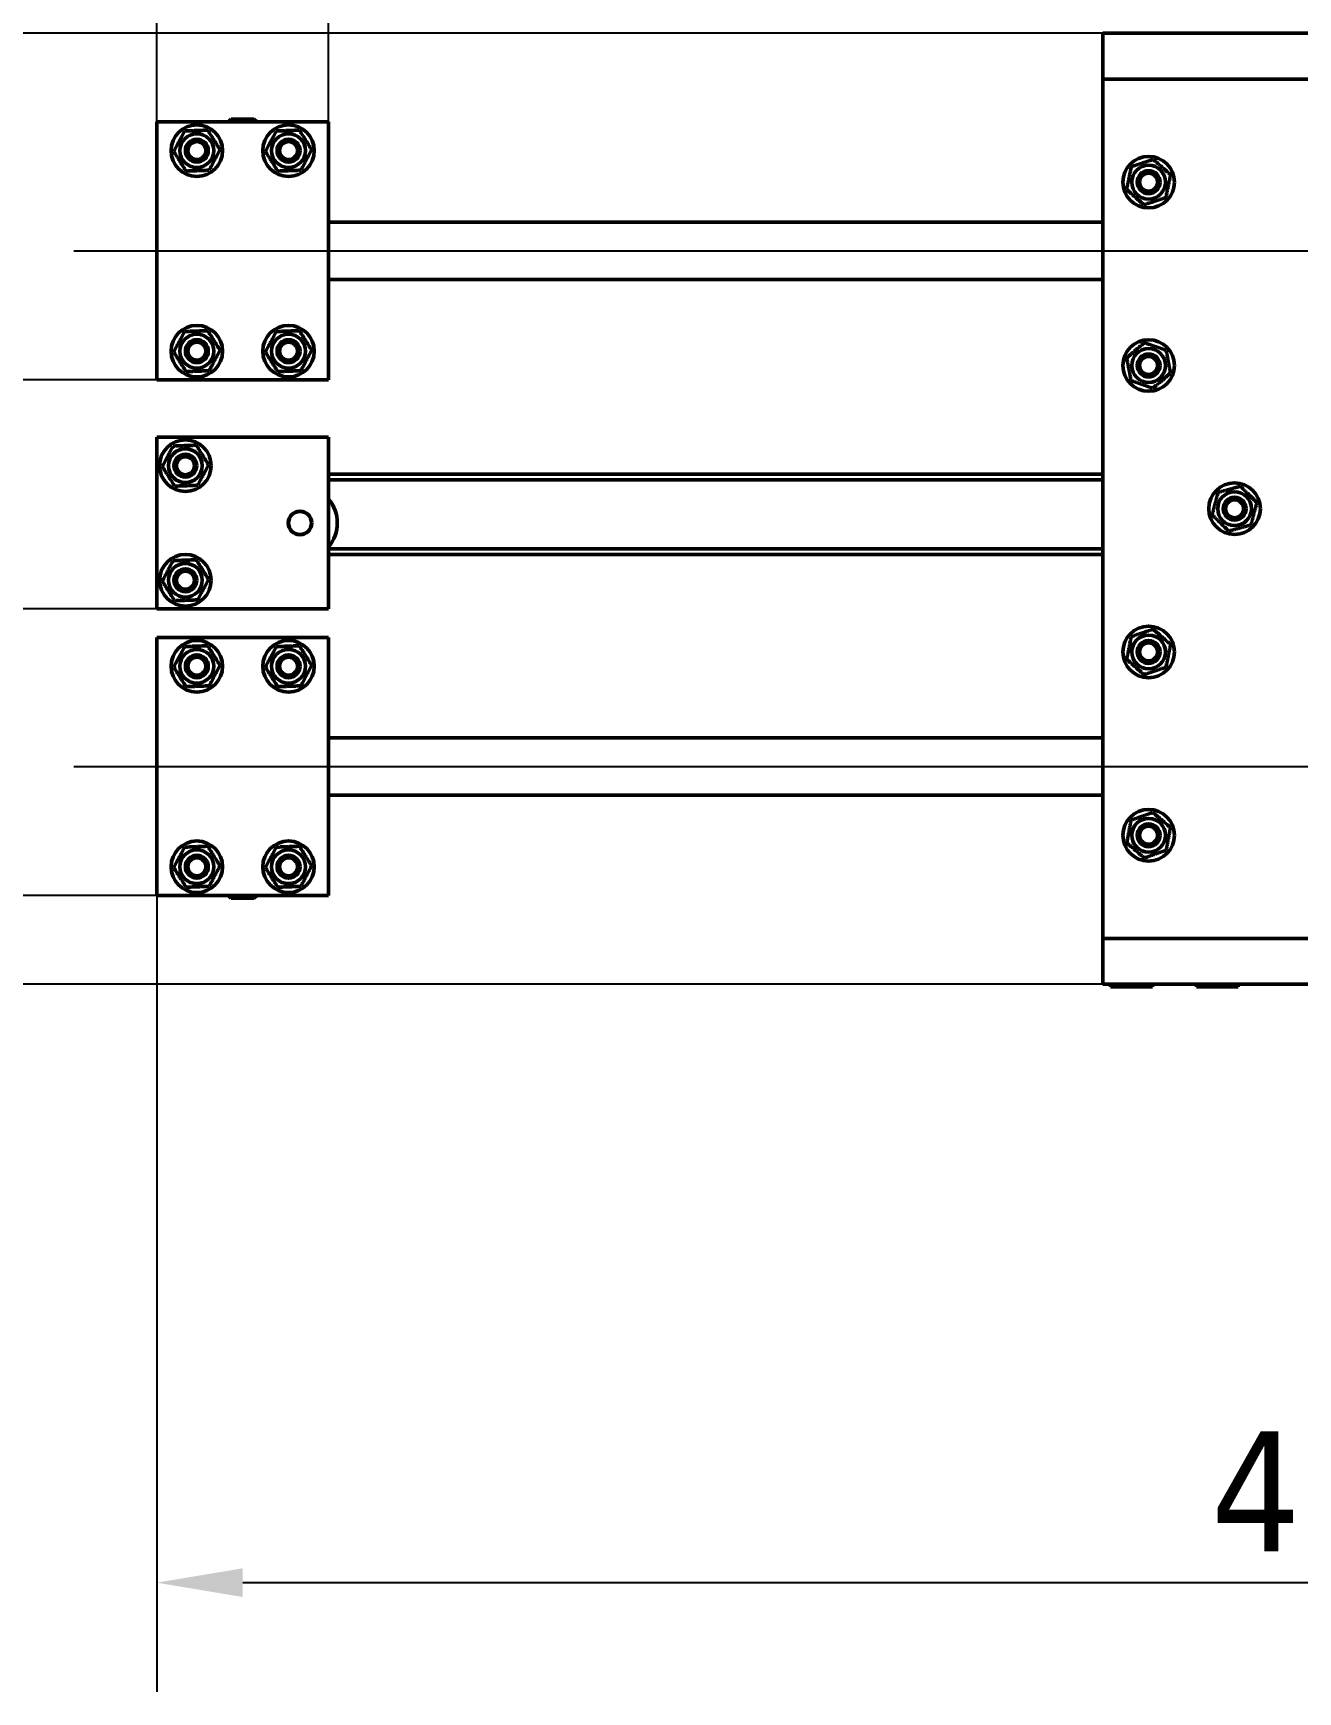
# Model space of a CAD drawing. Header units: millimetres. Extents: x -1492 to 2520, y -1551 to 1782.
# Drawn here: x 297.3 to 518, y 1185.3 to 1474.9 of the extents above; entities that cross this region are included whole.
import ezdxf

# ---------------------------------------------------------------- set-up
doc = ezdxf.new("R2010")
doc.units = ezdxf.units.MM
doc.header["$LTSCALE"] = 6
for name, color, linetype, lineweight in [('Centerline (ISO)', 7, 'Continuous', 25), ('Dimension (ISO)', 7, 'Continuous', 25), ('Visible (ISO)', 7, 'Continuous', 50)]:
    doc.layers.add(name, color=color, linetype=linetype, lineweight=lineweight)
doc.styles.add('Note Text (ISO)', font='tahoma.ttf')
doc.dimstyles.new('Default (ISO)', dxfattribs={"dimscale": 6, "dimtxt": 3.5, "dimasz": 2.5, "dimexe": 3.175, "dimexo": 0, "dimgap": 0.762, "dimtad": 1, "dimrnd": 1e-08, "dimzin": 0, "dimtxsty": 'Note Text (ISO)', "dimcen": 0.09, "dimdle": 10, "dimclrd": 256, "dimclre": 256, "dimclrt": 256, "dimazin": 0, "dimtfac": 1.001486, "dimtmove": 0, "dimatfit": 3, "dimfxl": 1, "dimtolj": 1, "dimtzin": 0, "dimlwd": -1, "dimlwe": -1, "dimarcsym": 0})

# ---------------------------------------------------------------- blocks, each defined once
blk = doc.blocks.new('*D7')
at = {"layer": 'Defpoints', "color": 0, "transparency": 16777216}
for p in [(731.83, 1349.87), (318.83, 1324.36), (731.83, 1204.4)]:
    blk.add_point(p, dxfattribs=at)
at = {"layer": 'Dimension (ISO)', "transparency": 16777216}
for p, q in [((731.83, 1349.87), (731.83, 1185.35)), ((318.83, 1324.36), (318.83, 1185.35)), ((333.83, 1204.4), (716.83, 1204.4))]:
    blk.add_line(p, q, dxfattribs=at)
for points in [[(333.83, 1206.9), (333.83, 1201.9), (318.83, 1204.4)], [(716.83, 1206.9), (716.83, 1201.9), (731.83, 1204.4)]]:
    blk.add_solid(points, dxfattribs=at)
at = {"layer": 'Dimension (ISO)', "transparency": 16777216, "insert": (502.78, 1230.84), "char_height": 21, "attachment_point": 1, "style": 'Note Text (ISO)'}
blk.add_mtext('\\A1;413', dxfattribs=at)
blk = doc.blocks.new('*D8')
at = {"layer": 'Defpoints', "color": 0, "transparency": 16777216}
for p in [(483.93, 1474.86), (211.5, 1308.86), (483.93, 1308.86)]:
    blk.add_point(p, dxfattribs=at)
at = {"layer": 'Dimension (ISO)', "transparency": 16777216}
for p, q in [((483.93, 1474.86), (192.45, 1474.86)), ((211.5, 1459.86), (211.5, 1323.86)), ((483.93, 1308.86), (192.45, 1308.86))]:
    blk.add_line(p, q, dxfattribs=at)
for points in [[(209, 1459.86), (214, 1459.86), (211.5, 1474.86)], [(209, 1323.86), (214, 1323.86), (211.5, 1308.86)]]:
    blk.add_solid(points, dxfattribs=at)
at = {"layer": 'Dimension (ISO)', "transparency": 16777216, "insert": (185.1, 1370.28), "char_height": 21, "attachment_point": 1, "rotation": 90, "style": 'Note Text (ISO)'}
blk.add_mtext('\\A1;166', dxfattribs=at)
blk = doc.blocks.new('_DotSmall')
at = {"color": 0, "linetype": 'ByBlock', "const_width": 0.5}
blk.add_lwpolyline([(-0.0625, 0, 1), (0.0625, 0, 1)], format="xyb", close=True, dxfattribs=at)
blk = doc.blocks.new('*D9')
at = {"layer": 'Defpoints', "color": 0, "transparency": 16777216}
for p in [(258.83, 1374.37), (318.83, 1374.37), (318.83, 1324.36)]:
    blk.add_point(p, dxfattribs=at)
at = {"layer": 'Dimension (ISO)', "transparency": 16777216}
for p, q in [((318.83, 1374.37), (239.78, 1374.37)), ((258.83, 1374.37), (258.83, 1339.36)), ((318.83, 1324.36), (239.78, 1324.36)), ((258.83, 1324.36), (258.83, 1246.15))]:
    blk.add_line(p, q, dxfattribs=at)
blk.add_solid([(256.33, 1339.36), (261.33, 1339.36), (258.83, 1324.36)], dxfattribs=at)
at = {"layer": 'Dimension (ISO)', "transparency": 16777216, "xscale": 15, "yscale": 15, "zscale": 15, "rotation": 90}
blk.add_blockref('_DotSmall', (258.83, 1374.37), dxfattribs=at)
at = {"layer": 'Dimension (ISO)', "transparency": 16777216, "insert": (232.4, 1250.72), "char_height": 21, "attachment_point": 1, "rotation": 90, "style": 'Note Text (ISO)'}
blk.add_mtext('\\A1;50', dxfattribs=at)
blk = doc.blocks.new('*D11')
at = {"layer": 'Defpoints', "color": 0, "transparency": 16777216}
for p in [(258.83, 1414.36), (318.83, 1414.36), (318.83, 1374.37)]:
    blk.add_point(p, dxfattribs=at)
at = {"layer": 'Dimension (ISO)', "transparency": 16777216}
for p, q in [((258.83, 1429.36), (258.83, 1444.36)), ((318.83, 1414.36), (239.78, 1414.36)), ((258.83, 1414.36), (258.83, 1399.36)), ((258.83, 1374.37), (258.83, 1399.36)), ((318.83, 1374.37), (239.78, 1374.37))]:
    blk.add_line(p, q, dxfattribs=at)
blk.add_solid([(256.33, 1429.36), (261.33, 1429.36), (258.83, 1414.36)], dxfattribs=at)
at = {"layer": 'Dimension (ISO)', "transparency": 16777216, "xscale": 15, "yscale": 15, "zscale": 15, "rotation": 90}
blk.add_blockref('_DotSmall', (258.83, 1374.37), dxfattribs=at)
at = {"layer": 'Dimension (ISO)', "transparency": 16777216, "insert": (232.4, 1371.97), "char_height": 21, "attachment_point": 1, "rotation": 90, "style": 'Note Text (ISO)'}
blk.add_mtext('\\A1;40', dxfattribs=at)
blk = doc.blocks.new('*D13')
at = {"layer": 'Defpoints', "color": 0, "transparency": 16777216}
for p in [(348.83, 1541.34), (318.83, 1459.36), (348.83, 1459.36)]:
    blk.add_point(p, dxfattribs=at)
at = {"layer": 'Dimension (ISO)', "transparency": 16777216}
for p, q in [((318.83, 1459.36), (318.83, 1560.39)), ((348.83, 1459.36), (348.83, 1560.39)), ((303.83, 1541.34), (244.91, 1541.34)), ((348.83, 1541.34), (318.83, 1541.34)), ((348.83, 1541.34), (378.83, 1541.34))]:
    blk.add_line(p, q, dxfattribs=at)
blk.add_solid([(303.83, 1543.84), (303.83, 1538.84), (318.83, 1541.34)], dxfattribs=at)
at = {"layer": 'Dimension (ISO)', "transparency": 16777216, "xscale": 15, "yscale": 15, "zscale": 15, "rotation": 180}
blk.add_blockref('_DotSmall', (348.83, 1541.34), dxfattribs=at)
at = {"layer": 'Dimension (ISO)', "transparency": 16777216, "insert": (249.48, 1567.78), "char_height": 21, "attachment_point": 1, "style": 'Note Text (ISO)'}
blk.add_mtext('\\A1;30', dxfattribs=at)
blk = doc.blocks.new('*D14')
at = {"layer": 'Defpoints', "color": 0, "transparency": 16777216}
for p in [(665.83, 1541.34), (348.83, 1459.36), (665.83, 1459.36)]:
    blk.add_point(p, dxfattribs=at)
at = {"layer": 'Dimension (ISO)', "transparency": 16777216}
for p, q in [((348.83, 1459.36), (348.83, 1560.39)), ((665.83, 1459.36), (665.83, 1560.39)), ((348.83, 1541.34), (665.83, 1541.34))]:
    blk.add_line(p, q, dxfattribs=at)
at = {"layer": 'Dimension (ISO)', "transparency": 16777216, "xscale": 15, "yscale": 15, "zscale": 15, "rotation": 180}
blk.add_blockref('_DotSmall', (348.83, 1541.34), dxfattribs=at)
at = {"layer": 'Dimension (ISO)', "transparency": 16777216, "xscale": 15, "yscale": 15, "zscale": 15}
blk.add_blockref('_DotSmall', (665.83, 1541.34), dxfattribs=at)
at = {"layer": 'Dimension (ISO)', "transparency": 16777216, "insert": (484.95, 1567.78), "char_height": 21, "attachment_point": 1, "style": 'Note Text (ISO)'}
blk.add_mtext('\\A1;317', dxfattribs=at)

msp = doc.modelspace()

# ---------------------------------------------------------------- linework, layer by layer
at = {"layer": 'Centerline (ISO)', "linetype": 'Continuous'}
for p, q in [((304.33, 1436.86), (710.33, 1436.86)), ((304.33, 1346.86), (710.33, 1346.86))]:
    msp.add_line(p, q, dxfattribs=at)
at = {"layer": 'Visible (ISO)'}
for p, q in [((483.93, 1474.86), (483.93, 1466.86)), ((549.93, 1474.86), (483.93, 1474.86)), ((483.93, 1316.86), (483.93, 1466.86)), ((549.93, 1466.86), (483.93, 1466.86)), ((348.83, 1459.36), (318.83, 1459.36)), ((318.83, 1414.36), (318.83, 1459.36)), ((331.82, 1459.85), (331.33, 1459.36)), ((331.82, 1459.85), (335.84, 1459.85)), ((335.84, 1459.85), (336.33, 1459.36)), ((348.83, 1414.36), (348.83, 1459.36)), ((348.83, 1441.86), (483.93, 1441.86)), ((348.83, 1431.86), (483.93, 1431.86)), ((348.83, 1414.36), (318.83, 1414.36)), ((348.83, 1404.37), (318.83, 1404.37)), ((318.83, 1374.37), (318.83, 1404.37)), ((348.83, 1374.37), (348.83, 1404.37)), ((483.93, 1397.87), (348.83, 1397.87)), ((348.83, 1396.87), (483.93, 1396.87)), ((483.93, 1384.87), (348.83, 1384.87)), ((348.83, 1383.87), (483.93, 1383.87)), ((348.83, 1374.37), (318.83, 1374.37)), ((348.83, 1369.36), (318.83, 1369.36)), ((318.83, 1324.36), (318.83, 1369.36)), ((348.83, 1324.36), (348.83, 1369.36)), ((348.83, 1351.86), (483.93, 1351.86)), ((348.83, 1341.86), (483.93, 1341.86)), ((348.83, 1324.36), (318.83, 1324.36)), ((331.82, 1323.87), (331.33, 1324.36)), ((335.84, 1323.87), (331.82, 1323.87)), ((335.84, 1323.87), (336.33, 1324.36)), ((483.93, 1316.86), (483.93, 1308.86)), ((549.93, 1316.86), (483.93, 1316.86)), ((549.93, 1308.86), (483.93, 1308.86)), ((485.28, 1308.41), (485.28, 1308.86)), ((492.58, 1308.41), (492.58, 1308.86)), ((500.28, 1308.41), (500.28, 1308.86)), ((507.58, 1308.41), (507.58, 1308.86)), ((492.58, 1308.41), (485.28, 1308.41)), ((507.58, 1308.41), (500.28, 1308.41))]:
    msp.add_line(p, q, dxfattribs=at)
for centre, radius in [((325.83, 1454.36), 4.5), ((325.83, 1454.36), 2.95), ((325.83, 1454.36), 2), ((341.83, 1454.36), 4.5), ((341.83, 1454.36), 2.95), ((341.83, 1454.36), 2), ((325.83, 1454.36), 1.57), ((341.83, 1454.36), 1.57), ((491.93, 1448.86), 4.5), ((491.93, 1448.86), 2.95), ((491.93, 1448.86), 2), ((491.93, 1448.86), 1.57), ((325.83, 1419.36), 4.5), ((325.83, 1419.36), 2.95), ((341.83, 1419.36), 4.5), ((341.83, 1419.36), 2.95), ((325.83, 1419.36), 2), ((325.83, 1419.36), 1.57), ((341.83, 1419.36), 2), ((341.83, 1419.36), 1.57), ((491.93, 1416.86), 4.5), ((491.93, 1416.86), 2.95), ((491.93, 1416.86), 2), ((491.93, 1416.86), 1.57), ((323.83, 1399.37), 4.5), ((323.83, 1399.37), 2.95), ((323.83, 1399.37), 2), ((323.83, 1399.37), 1.57), ((506.93, 1391.86), 4.5), ((506.93, 1391.86), 2.95), ((506.93, 1391.86), 2), ((506.93, 1391.86), 1.57), ((343.83, 1389.37), 2.07), ((343.83, 1389.37), 2.01), ((323.83, 1379.37), 4.5), ((323.83, 1379.37), 2.95), ((323.83, 1379.37), 2), ((323.83, 1379.37), 1.57), ((491.93, 1366.86), 4.5), ((491.93, 1366.86), 2.95), ((325.83, 1364.36), 4.5), ((325.83, 1364.36), 2.95), ((341.83, 1364.36), 4.5), ((341.83, 1364.36), 2.95), ((491.93, 1366.86), 2), ((491.93, 1366.86), 1.57), ((325.83, 1364.36), 2), ((325.83, 1364.36), 1.57), ((341.83, 1364.36), 2), ((341.83, 1364.36), 1.57), ((491.93, 1334.86), 4.5), ((491.93, 1334.86), 2.95), ((491.93, 1334.86), 2), ((491.93, 1334.86), 1.57), ((325.83, 1329.36), 4.5), ((325.83, 1329.36), 2.95), ((341.83, 1329.36), 4.5), ((341.83, 1329.36), 2.95), ((325.83, 1329.36), 2), ((325.83, 1329.36), 1.57), ((341.83, 1329.36), 2), ((341.83, 1329.36), 1.57)]:
    msp.add_circle(centre, radius, dxfattribs=at)
msp.add_arc((343.83, 1389.37), 6.5, 320.2849, 39.7151, dxfattribs=at)
for points in [[(321.79, 1454.21), (322.74, 1456), (323.68, 1457.79)], [(323.68, 1457.79), (325.7, 1457.86), (327.72, 1457.94)], [(327.72, 1457.94), (328.8, 1456.22), (329.87, 1454.51)], [(337.79, 1454.21), (338.74, 1456), (339.68, 1457.79)], [(339.68, 1457.79), (341.7, 1457.86), (343.72, 1457.94)], [(343.72, 1457.94), (344.8, 1456.22), (345.87, 1454.51)], [(323.94, 1450.79), (322.87, 1452.5), (321.79, 1454.21)], [(329.87, 1454.51), (328.92, 1452.73), (327.98, 1450.94)], [(339.94, 1450.79), (338.87, 1452.5), (337.79, 1454.21)], [(345.87, 1454.51), (344.92, 1452.73), (343.98, 1450.94)], [(327.98, 1450.94), (325.96, 1450.87), (323.94, 1450.79)], [(343.98, 1450.94), (341.96, 1450.87), (339.94, 1450.79)], [(488.09, 1447.59), (488.5, 1449.57), (488.91, 1451.55)], [(488.91, 1451.55), (490.83, 1452.19), (492.75, 1452.82)], [(492.75, 1452.82), (494.26, 1451.48), (495.77, 1450.13)], [(491.11, 1444.91), (489.6, 1446.25), (488.09, 1447.59)], [(495.77, 1450.13), (495.36, 1448.16), (494.95, 1446.18)], [(494.95, 1446.18), (493.03, 1445.54), (491.11, 1444.91)], [(321.79, 1419.21), (322.74, 1421), (323.68, 1422.79)], [(323.68, 1422.79), (325.7, 1422.86), (327.72, 1422.94)], [(327.72, 1422.94), (328.8, 1421.22), (329.87, 1419.51)], [(337.79, 1419.21), (338.74, 1421), (339.68, 1422.79)], [(339.68, 1422.79), (341.7, 1422.86), (343.72, 1422.94)], [(343.72, 1422.94), (344.8, 1421.22), (345.87, 1419.51)], [(323.94, 1415.79), (322.87, 1417.5), (321.79, 1419.21)], [(329.87, 1419.51), (328.92, 1417.73), (327.98, 1415.94)], [(339.94, 1415.79), (338.87, 1417.5), (337.79, 1419.21)], [(345.87, 1419.51), (344.92, 1417.73), (343.98, 1415.94)], [(488.11, 1418.2), (489.64, 1419.51), (491.18, 1420.83)], [(491.18, 1420.83), (493.08, 1420.17), (494.99, 1419.5)], [(494.99, 1419.5), (495.37, 1417.52), (495.74, 1415.53)], [(327.98, 1415.94), (325.96, 1415.87), (323.94, 1415.79)], [(343.98, 1415.94), (341.96, 1415.87), (339.94, 1415.79)], [(488.87, 1414.23), (488.49, 1416.21), (488.11, 1418.2)], [(492.68, 1412.89), (490.77, 1413.56), (488.87, 1414.23)], [(495.74, 1415.53), (494.21, 1414.21), (492.68, 1412.89)], [(319.79, 1399.22), (320.74, 1401.01), (321.68, 1402.79)], [(321.68, 1402.79), (323.7, 1402.87), (325.72, 1402.94)], [(325.72, 1402.94), (326.8, 1401.23), (327.87, 1399.52)], [(321.94, 1395.8), (320.87, 1397.51), (319.79, 1399.22)], [(327.87, 1399.52), (326.92, 1397.73), (325.98, 1395.95)], [(325.98, 1395.95), (323.96, 1395.87), (321.94, 1395.8)], [(504.06, 1394.71), (506.01, 1395.24), (507.96, 1395.77)], [(507.96, 1395.77), (509.39, 1394.35), (510.83, 1392.93)], [(503.03, 1390.8), (503.54, 1392.75), (504.06, 1394.71)], [(510.83, 1392.93), (510.31, 1390.97), (509.8, 1389.02)], [(505.9, 1387.96), (504.46, 1389.38), (503.03, 1390.8)], [(509.8, 1389.02), (507.85, 1388.49), (505.9, 1387.96)], [(319.79, 1379.22), (320.74, 1381.01), (321.68, 1382.79)], [(321.68, 1382.79), (323.7, 1382.87), (325.72, 1382.94)], [(325.72, 1382.94), (326.8, 1381.23), (327.87, 1379.52)], [(321.94, 1375.8), (320.87, 1377.51), (319.79, 1379.22)], [(327.87, 1379.52), (326.92, 1377.73), (325.98, 1375.95)], [(325.98, 1375.95), (323.96, 1375.87), (321.94, 1375.8)], [(488.1, 1365.56), (488.5, 1367.54), (488.89, 1369.53)], [(488.89, 1369.53), (490.8, 1370.18), (492.71, 1370.83)], [(492.71, 1370.83), (494.23, 1369.5), (495.75, 1368.17)], [(321.79, 1364.21), (322.74, 1366), (323.68, 1367.79)], [(323.68, 1367.79), (325.7, 1367.86), (327.72, 1367.94)], [(327.72, 1367.94), (328.8, 1366.22), (329.87, 1364.51)], [(337.79, 1364.21), (338.74, 1366), (339.68, 1367.79)], [(339.68, 1367.79), (341.7, 1367.86), (343.72, 1367.94)], [(343.72, 1367.94), (344.8, 1366.22), (345.87, 1364.51)], [(495.75, 1368.17), (495.36, 1366.18), (494.97, 1364.2)], [(323.94, 1360.79), (322.87, 1362.5), (321.79, 1364.21)], [(329.87, 1364.51), (328.92, 1362.73), (327.98, 1360.94)], [(339.94, 1360.79), (338.87, 1362.5), (337.79, 1364.21)], [(345.87, 1364.51), (344.92, 1362.73), (343.98, 1360.94)], [(491.14, 1362.9), (489.62, 1364.23), (488.1, 1365.56)], [(494.97, 1364.2), (493.06, 1363.55), (491.14, 1362.9)], [(327.98, 1360.94), (325.96, 1360.87), (323.94, 1360.79)], [(343.98, 1360.94), (341.96, 1360.87), (339.94, 1360.79)], [(488.85, 1337.48), (490.75, 1338.16), (492.66, 1338.84)], [(492.66, 1338.84), (494.2, 1337.53), (495.74, 1336.22)], [(488.12, 1333.51), (488.49, 1335.5), (488.85, 1337.48)], [(495.74, 1336.22), (495.37, 1334.23), (495.01, 1332.24)], [(321.79, 1329.21), (322.74, 1331), (323.68, 1332.79)], [(323.68, 1332.79), (325.7, 1332.86), (327.72, 1332.94)], [(327.72, 1332.94), (328.8, 1331.22), (329.87, 1329.51)], [(337.79, 1329.21), (338.74, 1331), (339.68, 1332.79)], [(339.68, 1332.79), (341.7, 1332.86), (343.72, 1332.94)], [(343.72, 1332.94), (344.8, 1331.22), (345.87, 1329.51)], [(491.2, 1330.89), (489.66, 1332.2), (488.12, 1333.51)], [(495.01, 1332.24), (493.1, 1331.57), (491.2, 1330.89)], [(323.94, 1325.79), (322.87, 1327.5), (321.79, 1329.21)], [(329.87, 1329.51), (328.92, 1327.73), (327.98, 1325.94)], [(339.94, 1325.79), (338.87, 1327.5), (337.79, 1329.21)], [(345.87, 1329.51), (344.92, 1327.73), (343.98, 1325.94)], [(327.98, 1325.94), (325.96, 1325.87), (323.94, 1325.79)], [(343.98, 1325.94), (341.96, 1325.87), (339.94, 1325.79)]]:
    msp.add_rational_spline(points, [1, 1.15470053838, 1], degree=2, dxfattribs=at)

# ---------------------------------------------------------------- dimensions: what is measured, and where the dimension line sits
at = {"layer": 'Dimension (ISO)'}
for base, p1, p2, angle, override, picture, middle in [((348.83, 1541.34), (318.83, 1459.36), (348.83, 1459.36), 180, {"dimgap": 0.762, "dimdec": 0, "dimblk2": 'DotSmall', "dimsah": 1, "dimdle": 0, "dimtol": 0, "dimlim": 0, "dimtp": 0, "dimtm": 0, "dimtdec": 2, "dimtofl": 1, "dimatfit": 1}, '*D13', (263.98, 1541.34)), ((665.83, 1541.34), (348.83, 1459.36), (665.83, 1459.36), 180, {"dimgap": 0.762, "dimdec": 0, "dimblk1": 'DotSmall', "dimblk2": 'DotSmall', "dimsah": 1, "dimdle": 0, "dimtol": 0, "dimlim": 0, "dimtp": 0, "dimtm": 0, "dimtdec": 2, "dimtofl": 0, "dimatfit": 1}, '*D14', (507.39, 1541.34)), ((211.5, 1308.86), (483.93, 1474.86), (483.93, 1308.86), 90, {"dimgap": 0.762, "dimdec": 0, "dimtol": 0, "dimlim": 0, "dimtp": 0, "dimtm": 0, "dimtdec": 2, "dimtofl": 0, "dimatfit": 1}, '*D8', (211.5, 1391.86)), ((258.83, 1414.36), (318.83, 1374.37), (318.83, 1414.36), 90, {"dimgap": 0.762, "dimdec": 0, "dimblk1": 'DotSmall', "dimsah": 1, "dimdle": 0, "dimtol": 0, "dimlim": 0, "dimtp": 0, "dimtm": 0, "dimtdec": 2, "dimtofl": 0}, '*D11', (258.83, 1386.87)), ((258.83, 1374.37), (318.83, 1324.36), (318.83, 1374.37), 90, {"dimgap": 0.762, "dimdec": 0, "dimblk2": 'DotSmall', "dimsah": 1, "dimdle": 0, "dimtol": 0, "dimlim": 0, "dimtp": 0, "dimtm": 0, "dimtdec": 2, "dimtofl": 0, "dimatfit": 2}, '*D9', (258.83, 1265.03))]:
    dim = msp.add_linear_dim(base=base, p1=p1, p2=p2, angle=angle, dimstyle='Default (ISO)', override=override, dxfattribs=at)
    dim.commit()
    dim.dimension.update_dxf_attribs({"geometry": picture, "text_midpoint": middle, "dimtype": 160})
dim = msp.add_linear_dim(base=(731.83, 1204.4), p1=(318.83, 1324.36), p2=(731.83, 1349.87), dimstyle='Default (ISO)', override={"dimgap": 0.762, "dimdec": 0, "dimtol": 0, "dimlim": 0, "dimtp": 0, "dimtm": 0, "dimtdec": 2, "dimtofl": 0, "dimatfit": 1}, dxfattribs=at)
dim.commit()
dim.dimension.update_dxf_attribs({"geometry": '*D7', "text_midpoint": (525.33, 1204.4), "dimtype": 160})

doc.saveas('drawing.dxf')
